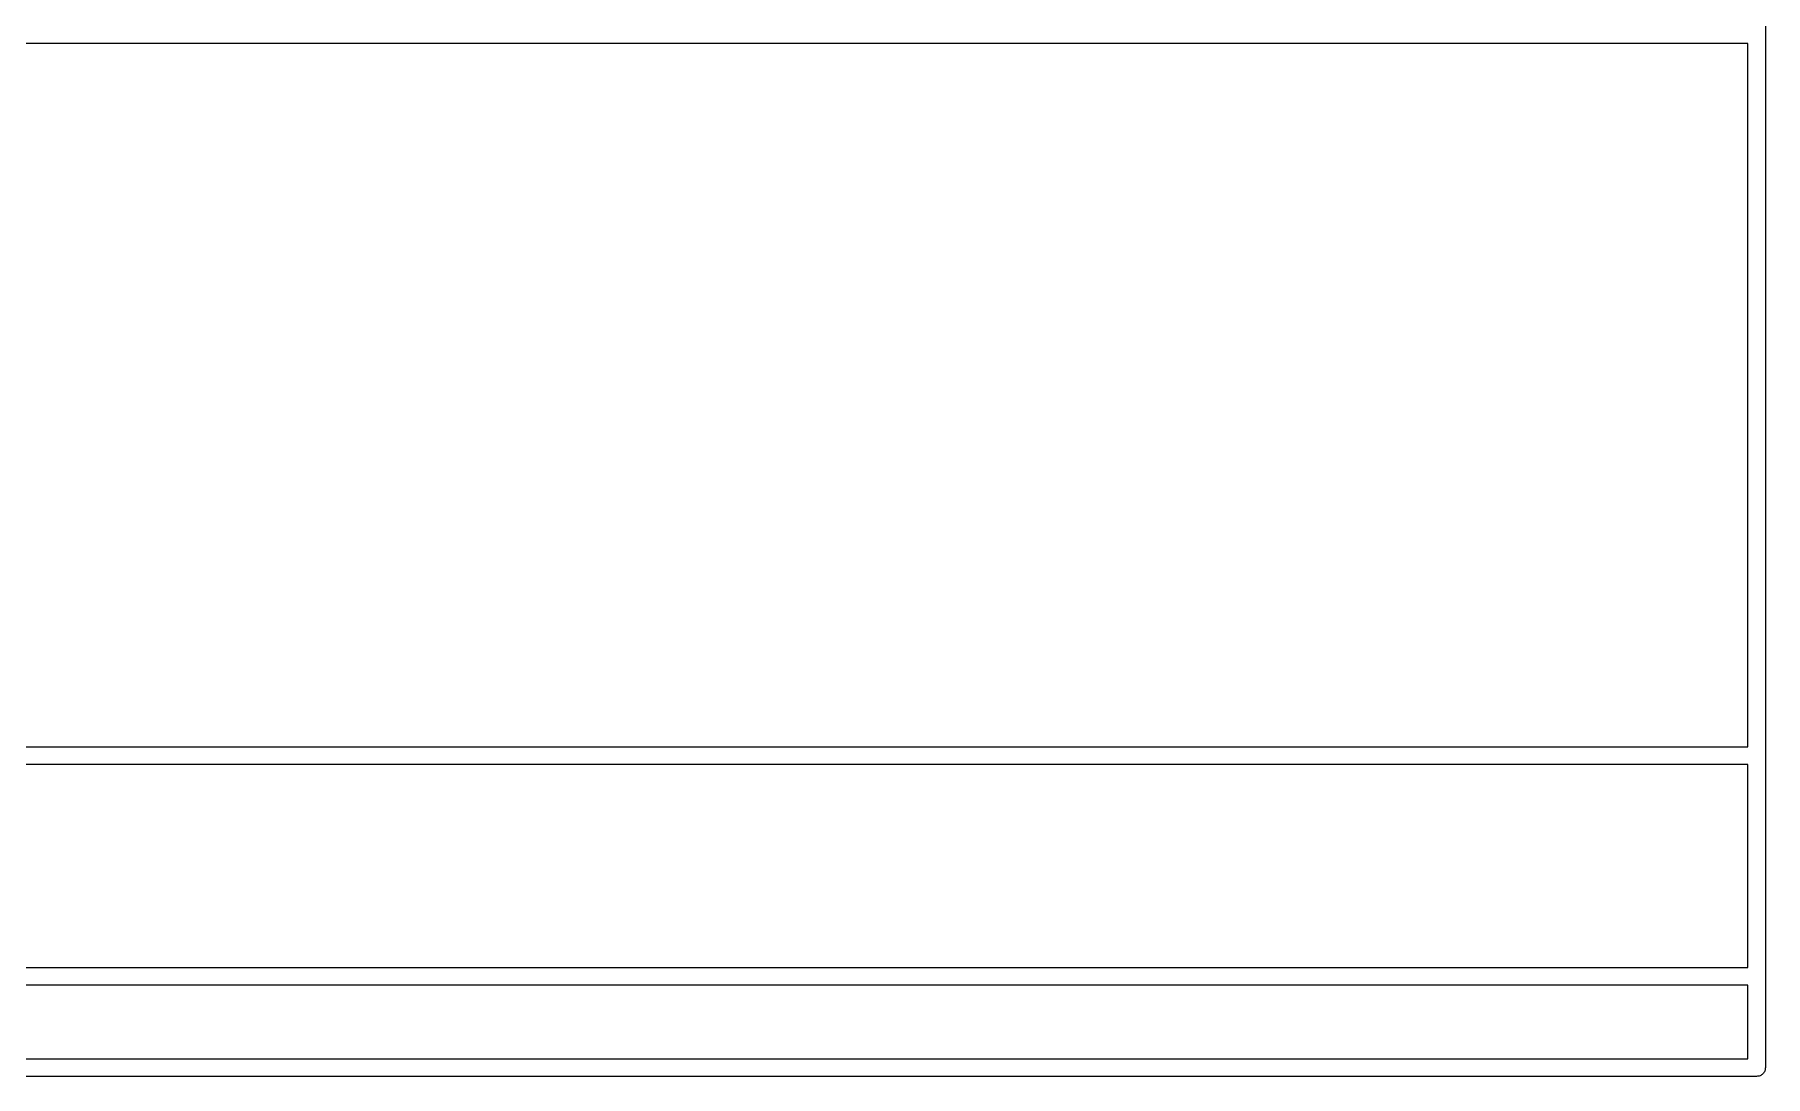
# Model space of a CAD drawing. Header units: metres. Extents: x 89 to 153, y -105 to 4.
# Drawn here: x 119.5 to 131.26, y -104.78 to -97.7 of the extents above; entities that cross this region are included whole.
import ezdxf

# ---------------------------------------------------------------- set-up
doc = ezdxf.new("R2010")
doc.units = ezdxf.units.M

msp = doc.modelspace()

# ---------------------------------------------------------------- linework, layer by layer
for points in [[(131.265, -94.68), (131.265, -104.72), (131.264, -104.726), (131.263, -104.732), (131.262, -104.737), (131.26, -104.743), (131.258, -104.748), (131.254, -104.753), (131.251, -104.758), (131.247, -104.762), (131.243, -104.766), (131.238, -104.769), (131.233, -104.773), (131.228, -104.775), (131.222, -104.777), (131.217, -104.778), (131.211, -104.779), (131.205, -104.78), (98.365, -104.78)], [(118.285, -102.54), (131.145, -102.54), (131.145, -102.54), (131.145, -102.54), (131.145, -102.54), (131.145, -102.54), (131.145, -102.54), (131.145, -102.54), (131.145, -102.54), (131.145, -102.54), (131.145, -102.54), (131.145, -102.54), (131.145, -102.54), (131.145, -102.54), (131.145, -102.54), (131.145, -102.54), (131.145, -102.54), (131.145, -102.54), (131.145, -102.54), (131.145, -102.54), (131.145, -102.54), (131.145, -102.54), (131.145, -102.54), (131.145, -102.54), (131.145, -102.54), (131.145, -102.54), (131.145, -102.54), (131.145, -102.54), (131.145, -102.54), (131.145, -102.54), (131.145, -102.54), (131.145, -102.54), (131.145, -102.54), (131.145, -102.54), (131.145, -102.54), (131.145, -102.54), (131.145, -102.54), (131.145, -102.54), (131.145, -102.54), (131.145, -102.54), (131.145, -102.54), (131.145, -102.54), (131.145, -102.54), (131.145, -102.54), (131.145, -102.54), (131.145, -102.54), (131.145, -102.54), (131.145, -102.54), (131.145, -102.54), (131.145, -102.54), (131.145, -102.54), (131.145, -102.54), (131.145, -102.54), (131.145, -102.54), (131.145, -102.54), (131.145, -102.54), (131.145, -102.54), (131.145, -102.54), (131.145, -102.54), (131.145, -102.54), (131.145, -102.54), (131.145, -102.54), (131.145, -102.54), (131.145, -102.54), (131.145, -102.54), (131.145, -102.54), (131.145, -102.54), (131.145, -102.54), (131.145, -102.54), (131.145, -102.54), (131.145, -102.54), (131.145, -102.54), (131.145, -102.54), (131.145, -102.54), (131.145, -102.54), (131.145, -102.54), (131.145, -102.54), (131.145, -102.54), (131.145, -102.54), (131.145, -102.54), (131.145, -102.54), (131.145, -102.54), (131.145, -102.54), (131.145, -102.54), (131.145, -102.54), (131.145, -102.54), (131.145, -102.54), (131.145, -102.54), (131.145, -102.54), (131.145, -102.54), (131.145, -102.54), (131.145, -102.54), (131.145, -102.54), (131.145, -102.54), (131.145, -102.54), (131.145, -102.54), (131.145, -102.54), (131.145, -102.54), (131.145, -102.54), (131.145, -97.76), (131.145, -97.76), (131.145, -97.76), (131.145, -97.76), (131.145, -97.76), (131.145, -97.76), (131.145, -97.76), (131.145, -97.76), (131.145, -97.76), (131.145, -97.76), (131.145, -97.76), (131.145, -97.76), (131.145, -97.76), (131.145, -97.76), (131.145, -97.76), (131.145, -97.76), (131.145, -97.76), (131.145, -97.76), (131.145, -97.76), (131.145, -97.76), (131.145, -97.76), (131.145, -97.76), (131.145, -97.76), (131.145, -97.76), (131.145, -97.76), (131.145, -97.76), (131.145, -97.76), (131.145, -97.76), (131.145, -97.76), (131.145, -97.76), (131.145, -97.76), (131.145, -97.76), (131.145, -97.76), (131.145, -97.76), (131.145, -97.76), (131.145, -97.76), (131.145, -97.76), (131.145, -97.76), (131.145, -97.76), (131.145, -97.76), (131.145, -97.76), (131.145, -97.76), (131.145, -97.76), (131.145, -97.76), (131.145, -97.76), (131.145, -97.76), (131.145, -97.76), (131.145, -97.76), (131.145, -97.76), (131.145, -97.76), (131.145, -97.76), (131.145, -97.76), (131.145, -97.76), (131.145, -97.76), (131.145, -97.76), (131.145, -97.76), (131.145, -97.76), (131.145, -97.76), (131.145, -97.76), (131.145, -97.76), (131.145, -97.76), (131.145, -97.76), (131.145, -97.76), (131.145, -97.76), (131.145, -97.76), (131.145, -97.76), (131.145, -97.76), (131.145, -97.76), (131.145, -97.76), (131.145, -97.76), (131.145, -97.76), (131.145, -97.76), (131.145, -97.76), (131.145, -97.76), (131.145, -97.76), (131.145, -97.76), (131.145, -97.76), (131.145, -97.76), (131.145, -97.76), (131.145, -97.76), (131.145, -97.76), (131.145, -97.76), (131.145, -97.76), (131.145, -97.76), (131.145, -97.76), (131.145, -97.76), (131.145, -97.76), (131.145, -97.76), (131.145, -97.76), (131.145, -97.76), (131.145, -97.76), (131.145, -97.76), (131.145, -97.76), (131.145, -97.76), (131.145, -97.76), (131.145, -97.76), (131.145, -97.76), (131.145, -97.76), (95.465, -97.76)], [(95.465, -104.04), (131.145, -104.04), (131.145, -104.04), (131.145, -104.04), (131.145, -104.04), (131.145, -104.04), (131.145, -104.04), (131.145, -104.04), (131.145, -104.04), (131.145, -104.04), (131.145, -104.04), (131.145, -104.04), (131.145, -104.04), (131.145, -104.04), (131.145, -104.04), (131.145, -104.04), (131.145, -104.04), (131.145, -104.04), (131.145, -104.04), (131.145, -104.04), (131.145, -104.04), (131.145, -104.04), (131.145, -104.04), (131.145, -104.04), (131.145, -104.04), (131.145, -104.04), (131.145, -104.04), (131.145, -104.04), (131.145, -104.04), (131.145, -104.04), (131.145, -104.04), (131.145, -104.04), (131.145, -104.04), (131.145, -104.04), (131.145, -104.04), (131.145, -104.04), (131.145, -104.04), (131.145, -104.04), (131.145, -104.04), (131.145, -104.04), (131.145, -104.04), (131.145, -104.04), (131.145, -104.04), (131.145, -104.04), (131.145, -104.04), (131.145, -104.04), (131.145, -104.04), (131.145, -104.04), (131.145, -104.04), (131.145, -104.04), (131.145, -104.04), (131.145, -104.04), (131.145, -104.04), (131.145, -104.04), (131.145, -104.04), (131.145, -104.04), (131.145, -104.04), (131.145, -104.04), (131.145, -104.04), (131.145, -104.04), (131.145, -104.04), (131.145, -104.04), (131.145, -104.04), (131.145, -104.04), (131.145, -104.04), (131.145, -104.04), (131.145, -104.04), (131.145, -104.04), (131.145, -104.04), (131.145, -104.04), (131.145, -104.04), (131.145, -104.04), (131.145, -104.04), (131.145, -104.04), (131.145, -104.04), (131.145, -104.04), (131.145, -104.04), (131.145, -104.04), (131.145, -104.04), (131.145, -104.04), (131.145, -104.04), (131.145, -104.04), (131.145, -104.04), (131.145, -104.04), (131.145, -104.04), (131.145, -104.04), (131.145, -104.04), (131.145, -104.04), (131.145, -104.04), (131.145, -104.04), (131.145, -104.04), (131.145, -104.04), (131.145, -104.04), (131.145, -104.04), (131.145, -104.04), (131.145, -104.04), (131.145, -104.04), (131.145, -104.04), (131.145, -104.04), (131.145, -102.66), (131.145, -102.66), (131.145, -102.66), (131.145, -102.66), (131.145, -102.66), (131.145, -102.66), (131.145, -102.66), (131.145, -102.66), (131.145, -102.66), (131.145, -102.66), (131.145, -102.66), (131.145, -102.66), (131.145, -102.66), (131.145, -102.66), (131.145, -102.66), (131.145, -102.66), (131.145, -102.66), (131.145, -102.66), (131.145, -102.66), (131.145, -102.66), (131.145, -102.66), (131.145, -102.66), (131.145, -102.66), (131.145, -102.66), (131.145, -102.66), (131.145, -102.66), (131.145, -102.66), (131.145, -102.66), (131.145, -102.66), (131.145, -102.66), (131.145, -102.66), (131.145, -102.66), (131.145, -102.66), (131.145, -102.66), (131.145, -102.66), (131.145, -102.66), (131.145, -102.66), (131.145, -102.66), (131.145, -102.66), (131.145, -102.66), (131.145, -102.66), (131.145, -102.66), (131.145, -102.66), (131.145, -102.66), (131.145, -102.66), (131.145, -102.66), (131.145, -102.66), (131.145, -102.66), (131.145, -102.66), (131.145, -102.66), (131.145, -102.66), (131.145, -102.66), (131.145, -102.66), (131.145, -102.66), (131.145, -102.66), (131.145, -102.66), (131.145, -102.66), (131.145, -102.66), (131.145, -102.66), (131.145, -102.66), (131.145, -102.66), (131.145, -102.66), (131.145, -102.66), (131.145, -102.66), (131.145, -102.66), (131.145, -102.66), (131.145, -102.66), (131.145, -102.66), (131.145, -102.66), (131.145, -102.66), (131.145, -102.66), (131.145, -102.66), (131.145, -102.66), (131.145, -102.66), (131.145, -102.66), (131.145, -102.66), (131.145, -102.66), (131.145, -102.66), (131.145, -102.66), (131.145, -102.66), (131.145, -102.66), (131.145, -102.66), (131.145, -102.66), (131.145, -102.66), (131.145, -102.66), (131.145, -102.66), (131.145, -102.66), (131.145, -102.66), (131.145, -102.66), (131.145, -102.66), (131.145, -102.66), (131.145, -102.66), (131.145, -102.66), (131.145, -102.66), (131.145, -102.66), (131.145, -102.66), (131.145, -102.66), (131.145, -102.66), (118.285, -102.66)], [(98.365, -104.66), (131.145, -104.66), (131.145, -104.66), (131.145, -104.66), (131.145, -104.66), (131.145, -104.66), (131.145, -104.66), (131.145, -104.66), (131.145, -104.66), (131.145, -104.66), (131.145, -104.66), (131.145, -104.66), (131.145, -104.66), (131.145, -104.66), (131.145, -104.66), (131.145, -104.66), (131.145, -104.66), (131.145, -104.66), (131.145, -104.66), (131.145, -104.66), (131.145, -104.66), (131.145, -104.66), (131.145, -104.66), (131.145, -104.66), (131.145, -104.66), (131.145, -104.66), (131.145, -104.66), (131.145, -104.66), (131.145, -104.66), (131.145, -104.66), (131.145, -104.66), (131.145, -104.66), (131.145, -104.66), (131.145, -104.66), (131.145, -104.66), (131.145, -104.66), (131.145, -104.66), (131.145, -104.66), (131.145, -104.66), (131.145, -104.66), (131.145, -104.66), (131.145, -104.66), (131.145, -104.66), (131.145, -104.66), (131.145, -104.66), (131.145, -104.66), (131.145, -104.66), (131.145, -104.66), (131.145, -104.66), (131.145, -104.66), (131.145, -104.66), (131.145, -104.66), (131.145, -104.66), (131.145, -104.66), (131.145, -104.66), (131.145, -104.66), (131.145, -104.66), (131.145, -104.66), (131.145, -104.66), (131.145, -104.66), (131.145, -104.66), (131.145, -104.66), (131.145, -104.66), (131.145, -104.66), (131.145, -104.66), (131.145, -104.66), (131.145, -104.66), (131.145, -104.66), (131.145, -104.66), (131.145, -104.66), (131.145, -104.66), (131.145, -104.66), (131.145, -104.66), (131.145, -104.66), (131.145, -104.66), (131.145, -104.66), (131.145, -104.66), (131.145, -104.66), (131.145, -104.66), (131.145, -104.66), (131.145, -104.66), (131.145, -104.66), (131.145, -104.66), (131.145, -104.66), (131.145, -104.66), (131.145, -104.66), (131.145, -104.66), (131.145, -104.66), (131.145, -104.66), (131.145, -104.66), (131.145, -104.66), (131.145, -104.66), (131.145, -104.66), (131.145, -104.66), (131.145, -104.66), (131.145, -104.66), (131.145, -104.66), (131.145, -104.66), (131.145, -104.66), (131.145, -104.16), (131.145, -104.16), (131.145, -104.16), (131.145, -104.16), (131.145, -104.16), (131.145, -104.16), (131.145, -104.16), (131.145, -104.16), (131.145, -104.16), (131.145, -104.16), (131.145, -104.16), (131.145, -104.16), (131.145, -104.16), (131.145, -104.16), (131.145, -104.16), (131.145, -104.16), (131.145, -104.16), (131.145, -104.16), (131.145, -104.16), (131.145, -104.16), (131.145, -104.16), (131.145, -104.16), (131.145, -104.16), (131.145, -104.16), (131.145, -104.16), (131.145, -104.16), (131.145, -104.16), (131.145, -104.16), (131.145, -104.16), (131.145, -104.16), (131.145, -104.16), (131.145, -104.16), (131.145, -104.16), (131.145, -104.16), (131.145, -104.16), (131.145, -104.16), (131.145, -104.16), (131.145, -104.16), (131.145, -104.16), (131.145, -104.16), (131.145, -104.16), (131.145, -104.16), (131.145, -104.16), (131.145, -104.16), (131.145, -104.16), (131.145, -104.16), (131.145, -104.16), (131.145, -104.16), (131.145, -104.16), (131.145, -104.16), (131.145, -104.16), (131.145, -104.16), (131.145, -104.16), (131.145, -104.16), (131.145, -104.16), (131.145, -104.16), (131.145, -104.16), (131.145, -104.16), (131.145, -104.16), (131.145, -104.16), (131.145, -104.16), (131.145, -104.16), (131.145, -104.16), (131.145, -104.16), (131.145, -104.16), (131.145, -104.16), (131.145, -104.16), (131.145, -104.16), (131.145, -104.16), (131.145, -104.16), (131.145, -104.16), (131.145, -104.16), (131.145, -104.16), (131.145, -104.16), (131.145, -104.16), (131.145, -104.16), (131.145, -104.16), (131.145, -104.16), (131.145, -104.16), (131.145, -104.16), (131.145, -104.16), (131.145, -104.16), (131.145, -104.16), (131.145, -104.16), (131.145, -104.16), (131.145, -104.16), (131.145, -104.16), (131.145, -104.16), (131.145, -104.16), (131.145, -104.16), (131.145, -104.16), (131.145, -104.16), (131.145, -104.16), (131.145, -104.16), (131.145, -104.16), (131.145, -104.16), (131.145, -104.16), (131.145, -104.16), (95.465, -104.16)]]:
    msp.add_lwpolyline(points)

doc.saveas('drawing.dxf')
